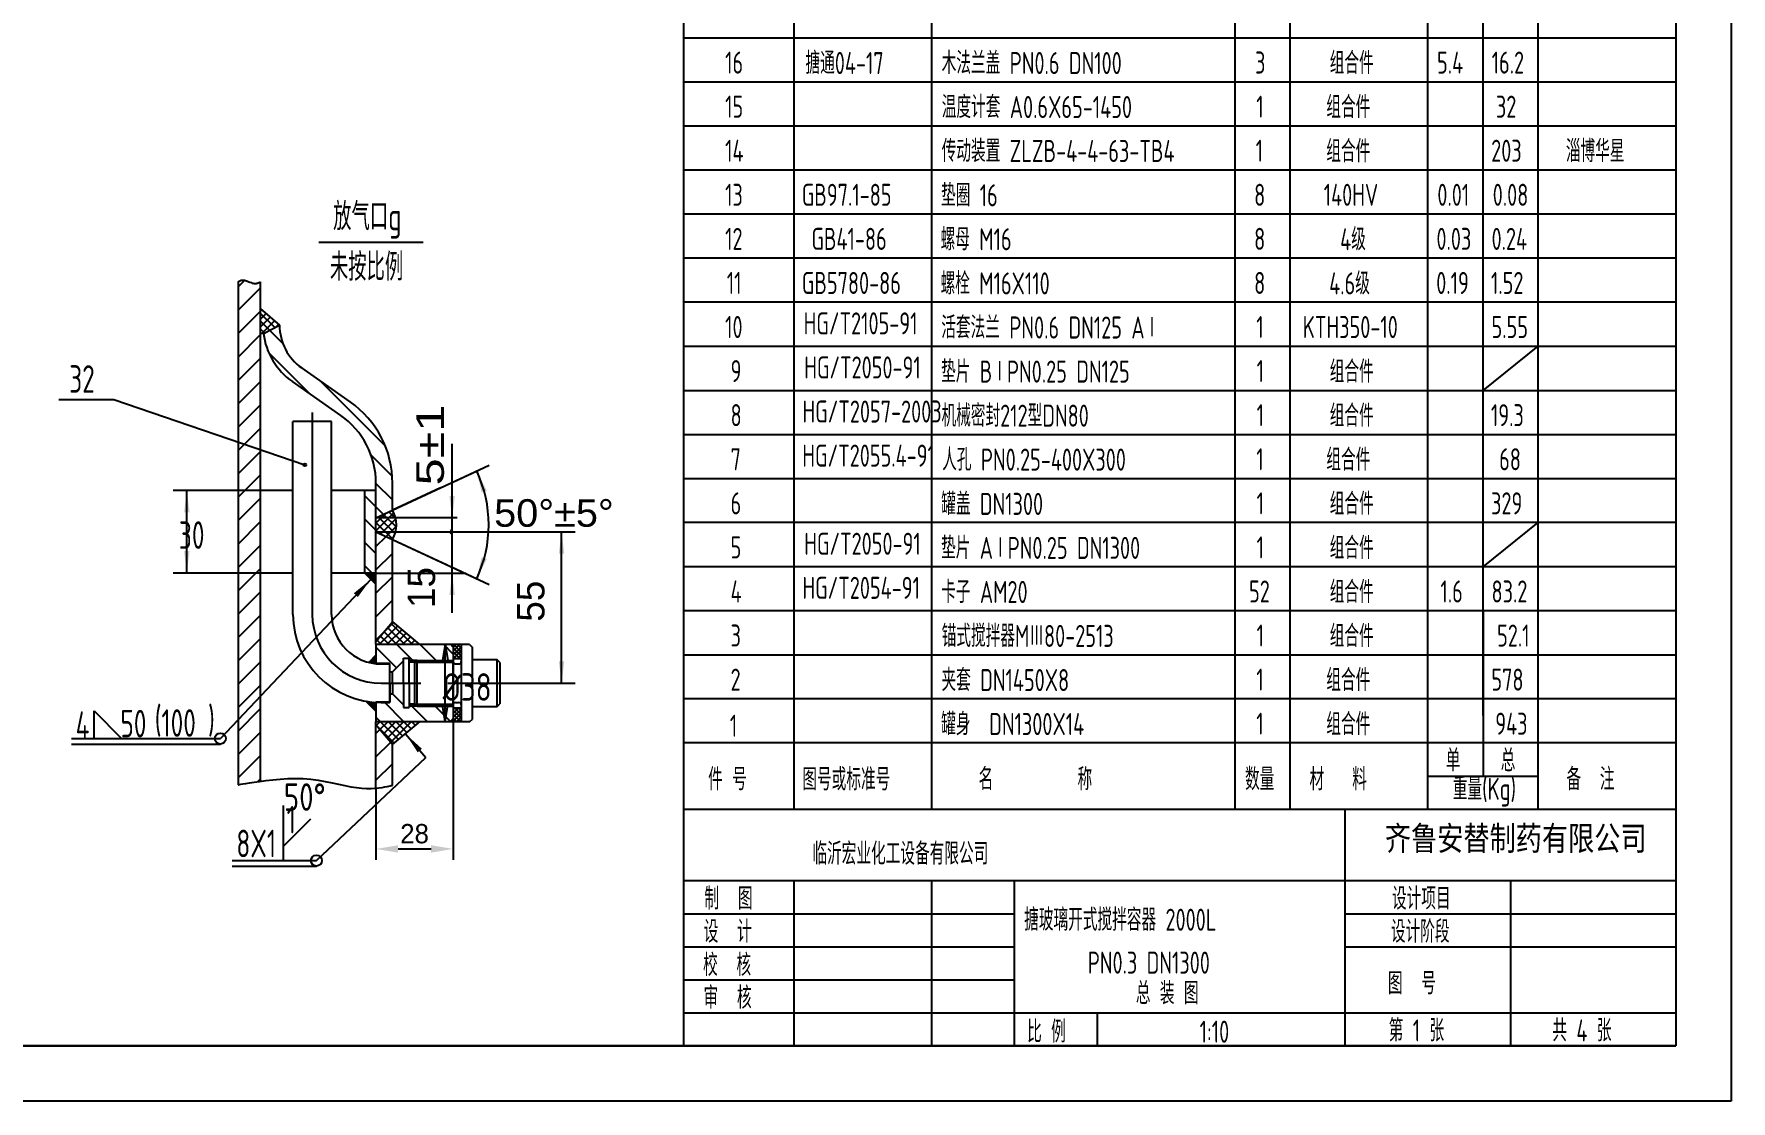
# Model space of a CAD drawing. Extents: x -1761 to -213, y -554 to 626.
# Drawn here: x -521.3 to -213.4, y -214.7 to -21 of the extents above; entities that cross this region are included whole.
import ezdxf

# ---------------------------------------------------------------- set-up
doc = ezdxf.new("R2010")
doc.units = 0
doc.layers.get('0').update_dxf_attribs({"color": 8, "linetype": 'CONTINUOUS'})
doc.layers.get('DEFPOINTS').update_dxf_attribs({"linetype": 'CONTINUOUS'})
doc.layers.add('0-EQUIPMENT', color=7, linetype='CONTINUOUS')
doc.layers.add('1', color=8, linetype='CONTINUOUS')
doc.styles.add('HZTXT', font='tssdeng.shx', dxfattribs={"width": 0.8, "bigfont": 'tssdchn.shx'})
doc.styles.get("Standard").update_dxf_attribs({"font": 'cadt_en', "bigfont": 'cadt_hz'})
doc.styles.add('STYLE1', font='cadt_en.shx', dxfattribs={"bigfont": 'cadt_hz.shx'})
doc.styles.add('STYLE19', font='cadt_en.shx', dxfattribs={"width": 1.319444, "bigfont": 'cadt_hz.shx'})
doc.styles.add('STYLE20', font='cadt_en.shx', dxfattribs={"width": 1.076207, "bigfont": 'cadt_hz.shx'})
doc.dimstyles.get("Standard").update_dxf_attribs({"dimtxt": 3.5, "dimasz": 4, "dimexe": 2, "dimexo": 0, "dimgap": 1, "dimtad": 1, "dimtoh": 1, "dimdec": 4, "dimzin": 0, "dimtxsty": 'STANDARD', "dimcen": 0, "dimazin": 3, "dimtfac": 1, "dimtdec": 4, "dimtmove": 0, "dimatfit": 3, "dimtolj": 1, "dimtzin": 0})

# ---------------------------------------------------------------- blocks, each defined once
blk = doc.blocks.new('*D100')
for p, q in [((-459.24, -111.39), (-423.07, -111.39)), ((-425.57, -138.89), (-425.57, -111.39)), ((-436.78, -138.89), (-423.07, -138.89))]:
    blk.add_line(p, q)
for points in [[(-425.57, -111.39), (-425.07, -115.39), (-426.07, -115.39)], [(-425.57, -138.89), (-426.07, -134.89), (-425.07, -134.89)]]:
    blk.add_solid(points)
at = {"style": 'STYLE1'}
blk.add_text('55', height=5, rotation=90, dxfattribs=at).set_placement((-428.67, -127.72))
blk = doc.blocks.new('*U101')
for p, q in [((-484.24, -66), (-484.22, -65.99)), ((-484.24, -66), (-484.24, -66, 1)), ((-484.24, -66), (-484.24, -66)), ((-484.24, -66), (-484.24, -66)), ((-484.22, -65.99), (-484.2, -65.98)), ((-484.2, -65.98), (-484.17, -65.96)), ((-484.17, -65.96), (-484.13, -65.94)), ((-484.13, -65.94), (-484.08, -65.91)), ((-484.08, -65.91), (-484.01, -65.87)), ((-484.01, -65.87), (-483.92, -65.83)), ((-483.92, -65.83), (-483.82, -65.79)), ((-483.82, -65.79), (-483.71, -65.75)), ((-483.71, -65.75), (-483.58, -65.72)), ((-483.58, -65.72), (-483.44, -65.71)), ((-483.44, -65.71), (-483.28, -65.71)), ((-483.28, -65.71), (-483.11, -65.73)), ((-483.11, -65.73), (-482.92, -65.78)), ((-482.92, -65.78), (-482.73, -65.85)), ((-482.73, -65.85), (-482.53, -65.93)), ((-482.53, -65.93), (-482.32, -66.01)), ((-482.32, -66.01), (-482.11, -66.1)), ((-482.11, -66.1), (-481.91, -66.18)), ((-481.91, -66.18), (-481.71, -66.25)), ((-481.71, -66.25), (-481.52, -66.3)), ((-481.52, -66.3), (-481.33, -66.33)), ((-481.33, -66.33), (-481.16, -66.33)), ((-481.16, -66.33), (-481, -66.32)), ((-481, -66.32), (-480.86, -66.29)), ((-480.86, -66.29), (-480.73, -66.26)), ((-480.73, -66.26), (-480.62, -66.22)), ((-480.62, -66.22), (-480.52, -66.18)), ((-480.52, -66.18), (-480.44, -66.15)), ((-480.44, -66.15), (-480.37, -66.12)), ((-480.37, -66.12), (-480.33, -66.1)), ((-480.33, -66.1), (-480.29, -66.08)), ((-480.29, -66.08), (-480.27, -66.07)), ((-480.27, -66.07), (-480.25, -66.07)), ((-480.25, -66.07), (-480.24, -66.06)), ((-480.25, -66.06), (-480.24, -66.06))]:
    blk.add_line(p, q)
blk = doc.blocks.new('*U102')
blk.add_line((-470.04, -171.08), (-450.22, -152.35, 1))
blk = doc.blocks.new('*U103')
blk.add_line((-453.9, -148.07), (-450.22, -152.35))
blk.add_solid([(-453.9, -148.07), (-450.91, -150.78), (-451.67, -151.43)])
blk = doc.blocks.new('*D104')
at = {"layer": '0-EQUIPMENT', "color": 0}
for p, q in [((-445.24, -145.89), (-445.24, -170.97)), ((-459.24, -157.92), (-459.24, -170.97)), ((-455.24, -168.97), (-449.24, -168.97))]:
    blk.add_line(p, q, dxfattribs=at)
for points in [[(-455.24, -168.3), (-455.24, -169.64), (-459.24, -168.97)], [(-449.24, -168.3), (-449.24, -169.64), (-445.24, -168.97)]]:
    blk.add_solid(points, dxfattribs=at)
at = {"layer": 'DEFPOINTS', "color": 0}
for p in [(-445.24, -145.89), (-459.24, -157.92), (-445.24, -168.97)]:
    blk.add_point(p, dxfattribs=at)
at = {"layer": '0-EQUIPMENT', "color": 0, "insert": (-452.24, -166.22), "char_height": 3.5, "attachment_point": 5}
blk.add_mtext('\\A1;28', dxfattribs=at)
blk = doc.blocks.new('*U105')
blk.add_line((-460.14, -119.99), (-487.47, -148.93))
blk.add_solid([(-460.14, -119.99), (-462.53, -123.24), (-463.25, -122.56)])
blk = doc.blocks.new('*U106')
for p, q in [((-482.88, -157.1), (-482.21, -156.99)), ((-482.21, -156.99), (-481.36, -156.85)), ((-481.36, -156.85), (-480.35, -156.7)), ((-480.35, -156.7), (-479.2, -156.54)), ((-479.2, -156.54), (-477.95, -156.4)), ((-477.95, -156.4), (-476.62, -156.28)), ((-476.62, -156.28), (-475.23, -156.2)), ((-475.23, -156.2), (-473.83, -156.17)), ((-473.83, -156.17), (-472.43, -156.21)), ((-472.43, -156.21), (-471.07, -156.32)), ((-471.07, -156.32), (-469.74, -156.5)), ((-469.74, -156.5), (-468.45, -156.73)), ((-468.45, -156.73), (-467.21, -156.97)), ((-467.21, -156.97), (-466.02, -157.23)), ((-484.24, -157.32), (-484.21, -157.31)), ((-484.24, -157.32), (-484.24, -157.32, 1)), ((-484.21, -157.31), (-484.14, -157.3)), ((-484.14, -157.3), (-483.99, -157.28)), ((-483.99, -157.28), (-483.75, -157.24)), ((-483.75, -157.24), (-483.39, -157.18)), ((-483.39, -157.18), (-482.88, -157.1)), ((-466.02, -157.23), (-464.88, -157.47)), ((-464.88, -157.47), (-463.8, -157.68)), ((-463.8, -157.68), (-462.78, -157.84)), ((-462.78, -157.84), (-461.83, -157.94)), ((-461.83, -157.94), (-460.94, -157.98)), ((-460.94, -157.98), (-460.12, -157.98)), ((-460.12, -157.98), (-459.38, -157.94)), ((-459.38, -157.94), (-458.71, -157.87)), ((-458.71, -157.87), (-458.13, -157.79)), ((-458.13, -157.79), (-457.63, -157.7)), ((-457.63, -157.7), (-457.22, -157.62)), ((-457.22, -157.62), (-456.89, -157.56)), ((-456.89, -157.56), (-456.65, -157.52)), ((-456.65, -157.52), (-456.48, -157.48)), ((-456.48, -157.48), (-456.36, -157.46)), ((-456.36, -157.46), (-456.29, -157.45)), ((-456.29, -157.45), (-456.24, -157.44)), ((-456.25, -157.44), (-456.24, -157.44))]:
    blk.add_line(p, q)
blk = doc.blocks.new('*U107')
for p, q in [((-459.24, -111.25), (-455.99, -107.99)), ((-459.24, -109.84), (-457.47, -108.06)), ((-459.24, -109.69), (-456.21, -112.73)), ((-458.82, -108.7), (-455.78, -111.74)), ((-458.37, -111.8), (-455.64, -109.06)), ((-457.86, -108.25), (-455.54, -110.56)), ((-457.41, -112.25), (-455.53, -110.37)), ((-456.89, -107.8), (-455.64, -109.05)), ((-458.7, -111.64), (-459.24, -111.1)), ((-485.32, -171.08), (-470.04, -171.08, 1))]:
    blk.add_line(p, q)
blk = doc.blocks.new('*U108')
for p, q in [((-459.24, -131.82), (-444.7, -131.82)), ((-446.7, -131.82), (-447.2, -134.78)), ((-446.7, -145.82), (-446.7, -131.82)), ((-446.7, -131.82), (-446.21, -134.78)), ((-447.2, -134.78), (-446.21, -134.78)), ((-446.7, -145.82), (-447.2, -142.86)), ((-447.2, -142.86), (-446.21, -142.86)), ((-446.7, -145.82), (-446.21, -142.86)), ((-459.24, -145.82), (-444.7, -145.82, 1)), ((-476.04, -171.08), (-476.04, -161.08))]:
    blk.add_line(p, q)
blk = doc.blocks.new('*U109')
for p, q in [((-455.93, -149.77), (-459.24, -146.46, 1)), ((-459.18, -146.54), (-458.46, -145.82)), ((-458.53, -147.31), (-457.04, -145.82)), ((-455.16, -149.13), (-458.47, -145.82)), ((-457.89, -148.08), (-455.63, -145.82)), ((-457.24, -148.85), (-454.21, -145.82)), ((-454.39, -148.48), (-457.05, -145.82)), ((-456.6, -149.62), (-452.8, -145.82)), ((-453.62, -147.84), (-455.64, -145.82)), ((-452.85, -147.19), (-454.23, -145.82)), ((-452.08, -146.55), (-452.81, -145.82)), ((-452.27, -146.7), (-451.39, -145.82)), ((-451.32, -145.9), (-451.4, -145.82))]:
    blk.add_line(p, q)
blk = doc.blocks.new('*U110')
for p, q in [((-454.23, -145.82), (-457.65, -142.39)), ((-449.98, -145.82), (-453.11, -142.69)), ((-445.74, -145.82), (-448.52, -143.04, 1)), ((-458.47, -145.82), (-459.24, -145.04))]:
    blk.add_line(p, q)
blk = doc.blocks.new('*U111')
for p, q in [((-445.24, -143.66), (-444.98, -143.39)), ((-445.24, -144.37), (-444.27, -143.39)), ((-445.24, -145.07), (-443.74, -143.57)), ((-443.74, -145.31), (-445.24, -143.81)), ((-445.24, -145.78), (-443.74, -144.28)), ((-443.87, -145.89), (-445.24, -144.51)), ((-443.74, -144.6), (-444.95, -143.39)), ((-443.74, -143.89), (-444.25, -143.39)), ((-444.57, -145.89), (-445.24, -145.22, 1)), ((-444.65, -145.89), (-443.74, -144.99)), ((-443.94, -145.89), (-443.74, -145.69))]:
    blk.add_line(p, q)
blk = doc.blocks.new('*U112')
for p, q in [((-445.24, -132.34), (-444.79, -131.89)), ((-445.24, -133.05), (-444.08, -131.89)), ((-445.24, -133.76), (-443.74, -132.26)), ((-443.74, -133.29), (-445.14, -131.89)), ((-443.74, -132.58), (-444.43, -131.89)), ((-443.74, -133.99), (-445.24, -132.49)), ((-444.05, -134.39), (-445.24, -133.2)), ((-444.76, -134.39), (-445.24, -133.91, 1)), ((-445.17, -134.39), (-443.74, -132.97)), ((-444.46, -134.39), (-443.74, -133.67)), ((-443.76, -134.39), (-443.74, -134.38))]:
    blk.add_line(p, q)
blk = doc.blocks.new('*U113')
for p, q in [((-455.49, -136.07), (-459.24, -132.32)), ((-455.5, -131.82), (-452.23, -135.09)), ((-448.33, -134.74), (-451.26, -131.82)), ((-445.24, -133.59), (-447.01, -131.82, 1))]:
    blk.add_line(p, q)
blk = doc.blocks.new('*U114')
for p, q in [((-458.6, -131.82), (-455.31, -128.53)), ((-457.84, -129.65), (-456.08, -127.88)), ((-457.18, -131.82), (-454.54, -129.17)), ((-454.08, -131.82), (-457.12, -128.79)), ((-452.67, -131.82), (-456.47, -128.02)), ((-458.33, -131.82), (-459.05, -131.09, 1)), ((-456.91, -131.82), (-458.41, -130.32)), ((-455.5, -131.82), (-457.76, -129.55)), ((-455.77, -131.82), (-453.77, -129.82)), ((-454.36, -131.82), (-453, -130.47)), ((-452.94, -131.82), (-452.23, -131.11)), ((-451.53, -131.82), (-451.46, -131.76))]:
    blk.add_line(p, q)
blk = doc.blocks.new('*U115')
for p, q in [((-459.24, -148.02), (-458.53, -147.31, 1)), ((-459.24, -152.26), (-456.6, -149.62)), ((-459.24, -156.51), (-456.24, -153.51))]:
    blk.add_line(p, q)
blk = doc.blocks.new('*U116')
for p, q in [((-459.24, -114.08), (-457.41, -112.25, 1)), ((-459.24, -118.32), (-456.24, -115.32)), ((-459.24, -122.57), (-456.24, -119.57)), ((-459.24, -126.81), (-456.24, -123.81)), ((-459.24, -131.05), (-457.84, -129.65))]:
    blk.add_line(p, q)
blk = doc.blocks.new('*U117')
for p, q in [((-460.2, -135.19), (-460.4, -134.98, 1)), ((-460.39, -135.15), (-459.24, -134)), ((-459.76, -135.27), (-460.23, -134.8)), ((-460.1, -135.21), (-459.24, -134.35)), ((-459.35, -135.33), (-460.05, -134.63)), ((-459.24, -135.08), (-459.87, -134.45)), ((-459.8, -135.26), (-459.24, -134.71)), ((-459.24, -134.73), (-459.7, -134.27)), ((-459.24, -134.37), (-459.52, -134.1)), ((-459.49, -135.31), (-459.24, -135.06)), ((-459.24, -134.02), (-459.34, -133.92))]:
    blk.add_line(p, q)
blk = doc.blocks.new('*U118')
for p, q in [((-461.04, -142.16), (-461.04, -142.16)), ((-459.24, -143.92), (-461, -142.16, 1)), ((-460.87, -142.34), (-460.73, -142.21)), ((-460.69, -142.52), (-460.42, -142.25)), ((-459.24, -143.57), (-460.58, -142.23)), ((-460.51, -142.69), (-460.11, -142.29)), ((-460.34, -142.87), (-459.79, -142.32)), ((-459.24, -143.21), (-460.18, -142.28)), ((-460.16, -143.05), (-459.46, -142.35)), ((-459.98, -143.22), (-459.24, -142.49)), ((-459.81, -143.4), (-459.24, -142.84)), ((-459.24, -142.86), (-459.78, -142.32)), ((-459.63, -143.58), (-459.24, -143.19)), ((-459.45, -143.75), (-459.24, -143.55)), ((-459.24, -142.5), (-459.4, -142.35)), ((-459.28, -143.93), (-459.24, -143.9))]:
    blk.add_line(p, q)
blk = doc.blocks.new('*U119')
for p, q in [((-476.13, -77.24), (-478.55, -74.82, 1)), ((-471.33, -86.29), (-478.68, -78.94)), ((-457.55, -95.82), (-469.39, -83.98)), ((-456.29, -101.33), (-460.13, -97.49)), ((-456.24, -105.62), (-459.24, -102.62)), ((-457.86, -108.25), (-459.24, -106.86))]:
    blk.add_line(p, q)
blk = doc.blocks.new('*U120')
for p, q in [((-480.24, -71.44), (-479.95, -71.14)), ((-477.62, -74.34), (-480.24, -71.72)), ((-480.24, -72.86), (-479.19, -71.8)), ((-480.24, -74.27), (-478.43, -72.45)), ((-478.55, -74.82), (-480.24, -73.13)), ((-479.95, -75.39), (-477.66, -73.1)), ((-477.35, -74.2), (-476.9, -73.76)), ((-479.49, -75.3), (-480.24, -74.55, 1))]:
    blk.add_line(p, q)
blk = doc.blocks.new('*D121')
for p, q in [((-445.42, -126.09), (-445.42, -95.41)), ((-444.51, -108.89), (-459.24, -108.89)), ((-459.24, -111.39), (-442.92, -111.39)), ((-459.24, -118.89), (-442.92, -118.89))]:
    blk.add_line(p, q)
for points in [[(-445.42, -108.89), (-445.92, -104.89), (-444.92, -104.89)], [(-445.42, -118.89), (-444.92, -122.89), (-445.92, -122.89)]]:
    blk.add_solid(points)
at = {"style": 'STYLE1'}
blk.add_text('15', height=5, rotation=90, dxfattribs=at).set_placement((-448.51, -125.24))
at = {"insert": (-446.85, -102.98), "char_height": 5, "attachment_point": 7, "rotation": 90, "style": 'STYLE19'}
blk.add_mtext('5%%p1', dxfattribs=at)
blk = doc.blocks.new('*D122')
for p, q in [((-456.24, -107.49), (-438.7, -99.31)), ((-456.24, -112.79), (-438.7, -120.97))]:
    blk.add_line(p, q)
blk.add_arc((-461.92, -110.14), 23.13, 335, 385)
for points in [[(-440.96, -100.37), (-439.12, -103.95), (-440.06, -104.3)], [(-440.96, -119.91), (-440.06, -115.99), (-439.12, -116.33)]]:
    blk.add_solid(points)
at = {"insert": (-437.8, -110.56), "char_height": 5, "attachment_point": 7, "style": 'STYLE20'}
blk.add_mtext('50%%d%%p5%%d', dxfattribs=at)
blk = doc.blocks.new('*U123')
for p, q in [((-459.24, -106.86), (-461.24, -104.86, 1)), ((-459.24, -111.1), (-461.24, -109.1)), ((-459.24, -115.35), (-461.24, -113.35)), ((-459.94, -118.89), (-461.24, -117.59))]:
    blk.add_line(p, q)
blk = doc.blocks.new('*U124')
for p, q in [((-461.24, -118.9), (-461.23, -118.89)), ((-460.53, -119.61), (-459.81, -118.89)), ((-459.24, -119.59), (-459.94, -118.89, 1)), ((-459.82, -120.31), (-459.24, -119.74))]:
    blk.add_line(p, q)
blk = doc.blocks.new('*U125')
for p, q in [((-461.21, -118.92), (-461.18, -118.89)), ((-461.07, -119.07), (-460.89, -118.89)), ((-461.02, -118.89), (-459.24, -120.67)), ((-460.93, -119.21), (-460.61, -118.89)), ((-460.79, -119.35), (-460.33, -118.89)), ((-460.74, -118.89), (-459.24, -120.39)), ((-460.64, -119.49), (-460.05, -118.89)), ((-460.5, -119.63), (-459.76, -118.89)), ((-459.24, -120.11), (-460.46, -118.89)), ((-460.36, -119.77), (-459.48, -118.89)), ((-460.22, -119.91), (-459.24, -118.94)), ((-460.18, -118.89), (-459.24, -119.82)), ((-460.08, -120.06), (-459.24, -119.22)), ((-459.94, -120.2), (-459.24, -119.5)), ((-459.85, -118.93), (-459.24, -119.54)), ((-459.8, -120.34), (-459.24, -119.79)), ((-459.65, -120.48), (-459.24, -120.07)), ((-459.61, -118.89), (-459.24, -119.26)), ((-459.33, -118.89), (-459.24, -118.97)), ((-459.51, -120.62), (-459.24, -120.35)), ((-459.37, -120.76), (-459.24, -120.64, 1))]:
    blk.add_line(p, q)
blk = doc.blocks.new('*U126')
for p, q in [((-444.51, -108.89), (-459.24, -108.89)), ((-459.24, -111.39), (-443.92, -111.39, 1)), ((-445.42, -111.39), (-445.67, -110.96)), ((-445.67, -111.82), (-445.42, -111.39)), ((-459.24, -118.89), (-443.92, -118.89))]:
    blk.add_line(p, q)
blk = doc.blocks.new('*U173')
at = {"style": 'STYLE1'}
blk.add_text('齐鲁安替制药有限公司', height=5, dxfattribs=at).set_placement((-271.38, -169.14))

msp = doc.modelspace()

# ---------------------------------------------------------------- linework, layer by layer
for p, q in [((-213.35915, 626.26601), (-213.35915, -214.73399)), ((-583.35915, -204.73399), (-403.35915, -204.73399)), ((-213.35915, -214.73399), (-807.35915, -214.73399, 1))]:
    msp.add_line(p, q)
at = {"layer": '0-EQUIPMENT'}
for p, q in [((-403.35915, -204.73399), (-403.35915, 106.26601)), ((-383.35915, -144.73399), (-383.35915, 106.26601)), ((-358.35915, -161.73399), (-358.35915, 106.26601)), ((-303.35915, -161.73399), (-303.35915, 106.26601)), ((-293.35915, -161.73399), (-293.35915, 106.26601)), ((-268.35915, -161.73399), (-268.35915, 106.26601)), ((-258.35915, -144.73399), (-258.35915, 106.26601)), ((-248.35915, -161.73399), (-248.35915, 106.26601)), ((-403.35915, -21.73399), (-223.35915, -21.73399)), ((-403.35915, -29.73399), (-223.35915, -29.73399)), ((-403.35915, -37.73399), (-223.35915, -37.73399)), ((-403.35915, -45.73399), (-223.35915, -45.73399)), ((-223.35915, -53.73399), (-403.35915, -53.73399)), ((-450.68588, -58.874), (-469.60418, -58.874)), ((-223.35915, -61.73399), (-403.35915, -61.73399)), ((-484.2442, -66.95551), (-483.03809, -65.7494, 1)), ((-484.2442, -66.00182), (-484.2442, -157.32013)), ((-484.2442, -71.19815), (-480.2442, -67.19815)), ((-480.2442, -66.06239), (-480.2442, -156.68502)), ((-223.35915, -69.73399), (-403.35915, -69.73399)), ((-484.2442, -75.44079), (-480.2442, -71.44079)), ((-480.2442, -70.89114), (-476.7442, -73.89114)), ((-479.65387, -75.39114), (-476.7442, -73.89114)), ((-484.2442, -79.68343), (-480.2442, -75.68343)), ((-479.65387, -75.39114), (-480.2442, -75.39114, 6.28319)), ((-484.2442, -83.92607), (-480.2442, -79.92607)), ((-403.35915, -77.73399), (-223.35915, -77.73399)), ((-258.35915, -85.73399), (-248.35915, -77.73399, 1)), ((-463.91982, -87.81625), (-472.69318, -81.67308)), ((-484.2442, -88.16871), (-480.2442, -84.16871)), ((-465.64055, -90.2737), (-474.41391, -84.13054)), ((-403.35915, -85.73399), (-223.35915, -85.73399)), ((-516.81047, -87.37956), (-506.81047, -87.37956, 6.28319)), ((-506.81047, -87.37956), (-472.13461, -99.26874)), ((-484.2442, -92.41135), (-480.2442, -88.41135)), ((-474.29857, -126.39114), (-474.29857, -91.39114)), ((-467.29857, -91.39114), (-474.29857, -91.39114)), ((-470.79857, -89.77954), (-470.79857, -126.39114, 6.28319)), ((-467.29857, -126.39114), (-467.29857, -91.39114)), ((-484.2442, -96.65399), (-480.2442, -92.65399)), ((-403.35915, -93.73399), (-223.35915, -93.73399)), ((-484.2442, -100.89663), (-480.2442, -96.89663)), ((-484.2442, -105.13927), (-480.2442, -101.13927)), ((-445.29107, -102.38468), (-440.88097, -100.32822)), ((-480.2442, -103.89114), (-496.063, -103.89114)), ((-493.563, -118.89114), (-493.563, -103.89114)), ((-474.29857, -103.89114), (-480.2442, -103.89114)), ((-459.2442, -103.89114), (-467.29857, -103.89114)), ((-461.2442, -118.89114), (-461.2442, -103.89114)), ((-459.2442, -108.89114), (-459.2442, -102.56098)), ((-456.2442, -107.49221), (-456.2442, -102.56098)), ((-447.54388, -103.43519), (-456.2442, -107.49221)), ((-403.35915, -101.73399), (-223.35915, -101.73399)), ((-484.2442, -109.38191), (-480.2442, -105.38191)), ((-459.2442, -108.89114), (-456.2442, -107.49221)), ((-484.2442, -113.62455), (-480.2442, -109.62455)), ((-459.2442, -131.81931), (-459.2442, -108.89114)), ((-223.35915, -109.73399), (-403.35915, -109.73399)), ((-258.35915, -117.73399), (-248.35915, -109.73399, 1)), ((-484.2442, -117.86719), (-480.2442, -113.86719)), ((-459.2442, -111.39114), (-443.75474, -111.39114)), ((-459.2442, -111.39114), (-456.2442, -112.79006, 6.28319)), ((-456.2442, -127.74405), (-456.2442, -112.79006)), ((-456.2442, -112.79006), (-446.33788, -117.40945)), ((-480.2442, -118.89114), (-496.063, -118.89114)), ((-484.2442, -122.10983), (-480.2442, -118.10983)), ((-474.29857, -118.89114), (-480.2442, -118.89114)), ((-459.2442, -118.89114), (-467.29857, -118.89114)), ((-461.2442, -118.89114), (-459.2442, -120.89114)), ((-445.52848, -117.78688), (-440.88097, -119.95405)), ((-223.35915, -117.73399), (-403.35915, -117.73399)), ((-484.2442, -126.35247), (-480.2442, -122.35247)), ((-223.35915, -125.73399), (-403.35915, -125.73399)), ((-383.35915, -161.73399), (-383.35915, -125.73399)), ((-258.35915, -125.73399), (-258.35915, -155.73399, 1)), ((-484.2442, -130.59512), (-480.2442, -126.59512)), ((-459.2442, -131.31931), (-456.2442, -127.74405)), ((-456.2442, -127.74405), (-451.38749, -131.81931)), ((-484.2442, -134.83776), (-480.2442, -130.83776)), ((-459.2442, -131.81931), (-459.2442, -135.34132)), ((-459.2442, -131.81931), (-445.7442, -131.81931)), ((-445.2442, -132.31931), (-445.7442, -131.81931)), ((-442.2442, -131.89114), (-445.2442, -131.89114)), ((-445.2442, -131.89114), (-445.2442, -145.89114)), ((-443.7442, -145.89114), (-443.7442, -131.89114, 6.28319)), ((-442.2442, -131.89114), (-441.7442, -132.39114)), ((-441.7442, -145.39114), (-441.7442, -132.39114)), ((-484.2442, -139.0804), (-480.2442, -135.0804)), ((-459.2442, -133.81931), (-460.53399, -135.1091)), ((-459.2442, -135.31931), (-456.7442, -135.31931)), ((-456.78495, -135.31931), (-459.2442, -135.31931)), ((-458.29857, -135.39114), (-456.79857, -135.39114)), ((-456.79857, -135.39114), (-456.79857, -142.39114)), ((-456.7442, -138.81931), (-456.7442, -135.31931)), ((-456.2442, -136.81931), (-454.2442, -134.81931)), ((-454.2442, -134.31931), (-453.2442, -134.31931, 6.28319)), ((-454.2442, -138.81931), (-454.2442, -134.31931)), ((-453.2442, -138.81931), (-453.2442, -134.31931, 6.28319)), ((-451.7442, -134.74114), (-453.2442, -134.74114)), ((-452.0942, -135.09114), (-453.2442, -135.09114)), ((-452.2442, -135.24114), (-451.7442, -134.74114)), ((-452.2442, -135.24114), (-452.2442, -142.54114)), ((-452.0942, -135.09114), (-445.2442, -135.09114)), ((-451.7442, -134.74114), (-445.2442, -134.74114)), ((-451.7442, -143.04114), (-451.7442, -134.74114)), ((-445.2442, -134.39114), (-443.7442, -134.39114)), ((-445.2442, -134.89114), (-445.2442, -134.74114, 6.28319)), ((-445.2442, -143.04114), (-445.2442, -134.74114)), ((-444.7442, -135.39114), (-444.2442, -135.39114, 6.28319)), ((-443.7442, -134.89114), (-443.7442, -134.74114)), ((-437.2442, -134.64114), (-441.7442, -134.64114)), ((-436.7442, -135.14114), (-437.2442, -134.64114)), ((-437.2442, -143.14114), (-437.2442, -134.64114)), ((-436.7442, -135.14114), (-436.7442, -142.64114)), ((-403.35915, -133.73399), (-223.35915, -133.73399)), ((-456.7442, -136.81931), (-456.2442, -136.81931)), ((-456.2442, -138.81931), (-456.2442, -136.81931)), ((-484.2442, -143.32304), (-480.2442, -139.32304)), ((-458.29857, -138.89114), (-451.09179, -138.89114, 6.28319)), ((-456.7442, -138.81931), (-456.7442, -142.31931)), ((-456.7442, -140.81931), (-456.2442, -140.81931)), ((-456.2442, -138.81931), (-456.2442, -140.81931)), ((-456.2442, -140.81931), (-454.2442, -142.81931)), ((-454.2442, -138.81931), (-454.2442, -143.31931)), ((-453.2442, -138.81931), (-453.2442, -143.31931)), ((-453.2442, -138.81931), (-453.2442, -143.31931)), ((-446.17776, -138.89114), (-436.97182, -138.89114)), ((-441.7442, -138.89114), (-436.78193, -138.89114)), ((-510.3976, -148.9253), (-510.3976, -143.9253, 1)), ((-510.3976, -143.9253), (-505.3976, -148.9253)), ((-484.2442, -147.56568), (-480.2442, -143.56568)), ((-459.2442, -143.96296), (-461.0553, -142.15186)), ((-459.2442, -142.31931), (-456.7442, -142.31931)), ((-456.78495, -142.31931), (-459.2442, -142.31931)), ((-459.2442, -142.36317), (-459.2442, -145.81931)), ((-458.29857, -142.39114), (-456.79857, -142.39114)), ((-454.2442, -143.31931), (-453.2442, -143.31931)), ((-452.0942, -142.69114), (-453.2442, -142.69114)), ((-451.7442, -143.04114), (-453.2442, -143.04114)), ((-451.7442, -143.04114), (-452.2442, -142.54114)), ((-452.0942, -142.69114), (-445.2442, -142.69114)), ((-451.7442, -143.04114), (-445.2442, -143.04114)), ((-443.7442, -143.39114), (-445.2442, -143.39114, 1)), ((-444.7442, -142.39114), (-444.2442, -142.39114, 6.28319)), ((-441.7442, -143.14114), (-437.2442, -143.14114)), ((-437.2442, -143.14114), (-436.7442, -142.64114)), ((-223.35915, -141.73399), (-403.35915, -141.73399)), ((-484.2442, -151.80832), (-480.2442, -147.80832)), ((-459.2442, -145.81931), (-445.7442, -145.81931)), ((-459.2442, -157.9234), (-459.2442, -145.81931)), ((-456.2442, -150.03822), (-459.2442, -146.46296)), ((-456.2442, -150.03822), (-451.21629, -145.81931)), ((-445.2442, -145.31931), (-445.7442, -145.81931)), ((-442.2442, -145.89114), (-445.2442, -145.89114)), ((-442.2442, -145.89114), (-441.7442, -145.39114)), ((-514.47321, -148.9253), (-487.47224, -148.9253)), ((-514.47321, -149.9253), (-487.47224, -149.9253, 1)), ((-456.2442, -157.43631), (-456.2442, -150.03822)), ((-223.35915, -149.73399), (-403.35915, -149.73399, 1)), ((-484.2442, -156.05096), (-480.2442, -152.05096)), ((-480.70374, -156.75314), (-480.2442, -156.2936)), ((-268.35915, -155.73399), (-248.35915, -155.73399, 1)), ((-403.35915, -161.73399), (-223.35915, -161.73399, 1)), ((-283.35915, -204.73399), (-283.35915, -161.73399)), ((-476.04167, -168.47674), (-471.04167, -163.47674)), ((-485.32228, -172.0794), (-470.04167, -172.0794)), ((-223.35915, -174.73399), (-403.35915, -174.73399, 1)), ((-383.35915, -204.73399), (-383.35915, -174.73399)), ((-358.35915, -204.73399), (-358.35915, -174.73399)), ((-343.35915, -204.73399), (-343.35915, -174.73399, 1)), ((-253.35915, -174.73399), (-253.35915, -204.73399)), ((-403.35915, -180.73399), (-343.35915, -180.73399, 1)), ((-283.35915, -180.73399), (-223.35915, -180.73399, 1)), ((-403.35915, -186.73399), (-343.35915, -186.73399, 1)), ((-283.35915, -186.73399), (-223.35915, -186.73399)), ((-403.35915, -192.73399), (-343.35915, -192.73399)), ((-403.35915, -198.73399), (-223.35915, -198.73399)), ((-328.35915, -198.73399), (-328.35915, -204.73399)), ((-403.35915, -204.73399), (-223.35915, -204.73399))]:
    msp.add_line(p, q, dxfattribs=at)
for centre, radius in [((-472.13461, -99.26874), 0.25), ((-444.53837, -133.19806), 0.125), ((-487.47224, -148.9253), 1), ((-470.04167, -171.0794), 1)]:
    msp.add_circle(centre, radius, dxfattribs=at)
for centre, radius, start, end in [((-467.2442, -73.89114), 9.5, 180, 235), ((-467.2442, -73.89114), 12.5, 186.8921026, 235), ((-474.2442, -102.56098), 18, 0, 55), ((-474.2442, -102.56098), 15, 0, 55), ((-460.77053, -110.14114), 5.24447, 329.6627656, 390.3372344), ((-458.29857, -126.39114), 16, 180, 270), ((-458.29857, -126.39114), 12.5, 180, 270), ((-458.29857, -126.39114), 9, 180, 270), ((-444.7442, -134.89114), 0.5, 180, 270), ((-444.2442, -134.89114), 0.5, 270, 360), ((-444.7442, -142.89114), 0.5, 90, 180), ((-444.2442, -142.89114), 0.5, 0, 90)]:
    msp.add_arc(centre, radius, start, end, dxfattribs=at)
for points in [[(-493.563, -103.89114), (-493.063, -107.89114), (-494.063, -107.89114)], [(-493.563, -118.89114), (-494.063, -114.89114), (-493.063, -114.89114)]]:
    msp.add_solid(points, dxfattribs=at)
at = {"layer": '1'}
for p, q in [((-223.35915, 601.26601), (-223.35915, -204.73399, 1)), ((-223.35915, -204.73399), (-797.35915, -204.73399, 1))]:
    msp.add_line(p, q, dxfattribs=at)

# ---------------------------------------------------------------- block references
at = {"layer": '0-EQUIPMENT'}
for name, p in [('*U101', (0, 0)), ('*U120', (0, 0)), ('*U119', (0, 0)), ('*D121', (0, 0)), ('*D122', (0, 0)), ('*U123', (0, 0)), ('*U107', (0, 0)), ('*U126', (0, 0)), ('*D100', (0, 0)), ('*U116', (0, 0)), ('*U105', (0, 0)), ('*U124', (0, 0)), ('*U125', (0, 0)), ('*U114', (0, 0)), ('*U108', (0, 0)), ('*U113', (0, 0)), ('*U112', (0, 0)), ('*U117', (0, 0)), ('*U118', (0, 0)), ('*U110', (0, 0)), ('*U111', (0, 0)), ('*U109', (0, 0)), ('*U115', (0, 0)), ('*U103', (0, 0)), ('*U102', (0, 0)), ('*U106', (0, 0)), ('*U173', (-4.80081, -0.58151))]:
    msp.add_blockref(name, p, dxfattribs=at)

# ---------------------------------------------------------------- texts
at = {"layer": '0-EQUIPMENT', "style": 'HZTXT', "width": 0.7}
for s, height, p in [('16', 4, (-395.88951, -28.23649)), ('搪通04-17', 4, (-381.30574, -28.32336)), ('木法兰盖 PN0.6 DN100', 4, (-356.59352, -28.32336)), ('3', 4, (-299.72634, -28.23649)), ('组合件', 4, (-286.17653, -28.32336)), ('5.4', 4, (-266.70982, -28.23649)), ('16.2', 4, (-256.79384, -28.23649)), ('15', 4, (-395.88951, -36.23649)), ('温度计套 A0.6X65-1450', 4, (-356.57495, -36.30383)), ('1', 4, (-299.50828, -36.23649)), ('组合件', 4, (-286.79428, -36.32336)), ('32', 4, (-256.01929, -36.23649)), ('传动装置 ZLZB-4-4-63-TB4', 4, (-356.59252, -44.2843)), ('组合件', 4, (-286.79428, -44.32336)), ('淄博华星', 4, (-243.33584, -44.30383)), ('14', 4, (-395.88951, -44.23649)), ('1', 4, (-299.62433, -44.23649)), ('203', 4, (-256.88506, -44.23649)), ('13', 4, (-395.88951, -52.23649)), ('GB97.1-85', 4, (-381.97508, -52.23649)), ('垫圈 16', 4, (-356.71177, -52.32336)), ('8', 4, (-299.89776, -52.23649)), ('140HV', 4, (-287.27258, -52.23649)), ('0.01', 4, (-266.65106, -52.23649)), ('0.08', 4, (-256.60694, -52.23649)), ('放气口g', 5, (-467.00564, -56.67)), ('12', 4, (-395.88951, -60.23649)), ('GB41-86', 4, (-380.22192, -60.23649)), ('螺母 M16', 4, (-356.79992, -60.30383)), ('8', 4, (-299.89776, -60.23649)), ('4级', 4, (-284.2926, -60.31899)), ('0.03', 4, (-266.81932, -60.23649)), ('0.24', 4, (-256.81932, -60.23649)), ('未按比例', 5, (-467.59783, -65.83098)), ('11', 4, (-395.58189, -68.23649)), ('GB5780-86', 4, (-381.96154, -68.23649)), ('螺栓 M16X110', 4, (-356.79992, -68.32336)), ('8', 4, (-299.89776, -68.23649)), ('4.6级', 4, (-286.28204, -68.31899)), ('0.19', 4, (-266.85879, -68.23649)), ('1.52', 4, (-256.92626, -68.23649)), ('10', 4, (-395.88951, -76.23649)), ('HG/T2105-91', 4, (-381.63567, -75.57359)), ('活套法兰 PN0.6 DN125 AⅠ', 4, (-356.66721, -76.32336)), ('1', 4, (-299.50828, -76.23649)), ('KTH350-10', 4, (-291.07887, -76.23649)), ('5.55', 4, (-256.82069, -76.23649)), ('HG/T2050-91', 4, (-381.53962, -83.57359)), ('垫片 BⅠPN0.25 DN125', 4, (-356.71071, -84.32336)), ('组合件', 4, (-286.17653, -84.32336)), ('32', 5, (-514.89647, -86.16103)), ('9', 4, (-394.89776, -84.23649)), ('1', 4, (-299.4529, -84.23649)), ('8', 4, (-394.89776, -92.23649)), ('HG/T2057-2003', 4, (-381.85327, -91.57359)), ('机械密封212型DN80', 4, (-356.62282, -92.32336)), ('1', 4, (-299.4529, -92.23649)), ('组合件', 4, (-286.17653, -92.32336)), ('19.3', 4, (-256.93362, -92.23649)), ('7', 4, (-394.89776, -100.23649)), ('HG/T2055.4-91', 4, (-381.88415, -99.57359)), ('人孔 PN0.25-400X300', 4, (-356.49986, -100.30383)), ('1', 4, (-299.50828, -100.23649)), ('组合件', 4, (-286.79428, -100.32336)), ('68', 4, (-255.43522, -100.23649)), ('6', 4, (-394.89776, -108.23649)), ('罐盖 DN1300', 4, (-356.68141, -108.3429)), ('1', 4, (-299.4529, -108.23649)), ('组合件', 4, (-286.17653, -108.32336)), ('329', 4, (-256.9046, -108.23649)), ('30', 5, (-494.99158, -114.50328)), ('5', 4, (-394.89776, -116.23649)), ('HG/T2050-91', 4, (-381.53962, -115.57359)), ('垫片 AⅠPN0.25 DN1300', 4, (-356.71071, -116.32336)), ('1', 4, (-299.4529, -116.23649)), ('组合件', 4, (-286.17653, -116.32336)), ('HG/T2054-91', 4, (-381.86581, -123.57359)), ('卡子 AM20', 4, (-356.68141, -124.32336)), ('组合件', 4, (-286.17653, -124.32336)), ('4', 4, (-394.89776, -124.23649)), ('52', 4, (-300.82009, -124.23649)), ('1.6', 4, (-266.09352, -124.23649)), ('83.2', 4, (-256.82069, -124.23649)), ('3', 4, (-394.89776, -132.23649)), ('锚式搅拌器MⅢ80-2513', 4, (-356.59352, -132.30383)), ('1', 4, (-299.4529, -132.23649)), ('组合件', 4, (-286.17653, -132.32336)), ('52.1', 4, (-255.80768, -132.23649)), ('2', 4, (-394.89776, -140.23649)), ('夹套 DN1450X8', 4, (-356.62361, -140.32336)), ('1', 4, (-299.50828, -140.23649)), ('组合件', 4, (-286.79428, -140.32336)), ('578', 4, (-256.8487, -140.23649)), ('4', 5, (-513.74271, -148.99955)), ('50', 5, (-505.60874, -148.72151)), ('(', 5, (-499.39342, -148.11017)), ('100', 5, (-498.17074, -148.61962)), (')', 5, (-489.71383, -148.11017)), ('1', 4, (-395.03381, -148.59799)), ('罐身  DN1300X14', 4, (-356.68238, -148.30383)), ('1', 4, (-299.50828, -148.23649)), ('组合件', 4, (-286.79428, -148.32336)), ('943', 4, (-256.14563, -148.23649)), ('单', 4, (-265.13415, -154.90966)), ('总', 4, (-255.14655, -154.90966)), ('件 号', 4, (-398.96476, -158.32336)), ('图号或标准号', 4, (-381.87555, -158.3429)), ('名         称', 4, (-349.89673, -158.30383)), ('数量', 4, (-301.54106, -158.30383)), ('材   料', 4, (-289.85937, -158.32336)), ('备  注', 4, (-243.22798, -158.30383)), ('重量(Kg)', 4, (-263.85789, -160.06016)), ('1', 5, (-475.44234, -166.16502)), ('8X1', 5, (-484.56518, -170.47799)), ('临沂宏业化工设备有限公司', 4, (-380.04958, -171.83177)), ('制  图', 4, (-399.63144, -179.97923)), ('设计项目', 4, (-274.88758, -179.97923)), ('设  计', 4, (-399.77116, -185.97923)), ('搪玻璃开式搅拌容器 2000L', 4, (-341.62291, -183.8178)), ('设计阶段', 4, (-275.0781, -185.97923)), ('校  核', 4, (-399.88992, -192.01604)), ('PN0.3 DN1300', 4, (-330.09004, -191.6084)), ('审  核', 4, (-399.79656, -197.97923)), ('总 装 图', 4, (-321.35804, -197.1484)), ('图  号', 4, (-275.62544, -195.36243)), ('比 例', 4, (-341.08716, -204.12793)), ('1:10', 4, (-309.7933, -204.13639)), ('第 1 张', 4, (-275.47422, -203.90966)), ('共 4 张', 4, (-245.78593, -203.91026))]:
    msp.add_text(s, height=height, dxfattribs=at).set_placement(p)
at = {"layer": '0-EQUIPMENT', "char_height": 5, "attachment_point": 7, "style": 'HZTXT'}
for s, insert in [('%%c38', (-447.13123, -142.07555)), ('50%%d', (-475.95605, -162.05527))]:
    msp.add_mtext(s, dxfattribs=dict(at, insert=insert))

# ---------------------------------------------------------------- dimensions: what is measured, and where the dimension line sits
at = {"layer": '0-EQUIPMENT'}
dim = msp.add_linear_dim(base=(-445.2442, -168.9691), p1=(-459.2442, -157.9234), p2=(-445.2442, -145.89114), text='28', dimstyle='STANDARD', dxfattribs=at)
dim.commit()
dim.dimension.update_dxf_attribs({"geometry": '*D104', "text_midpoint": (-452.2442, -166.2191)})

doc.saveas('drawing.dxf')
